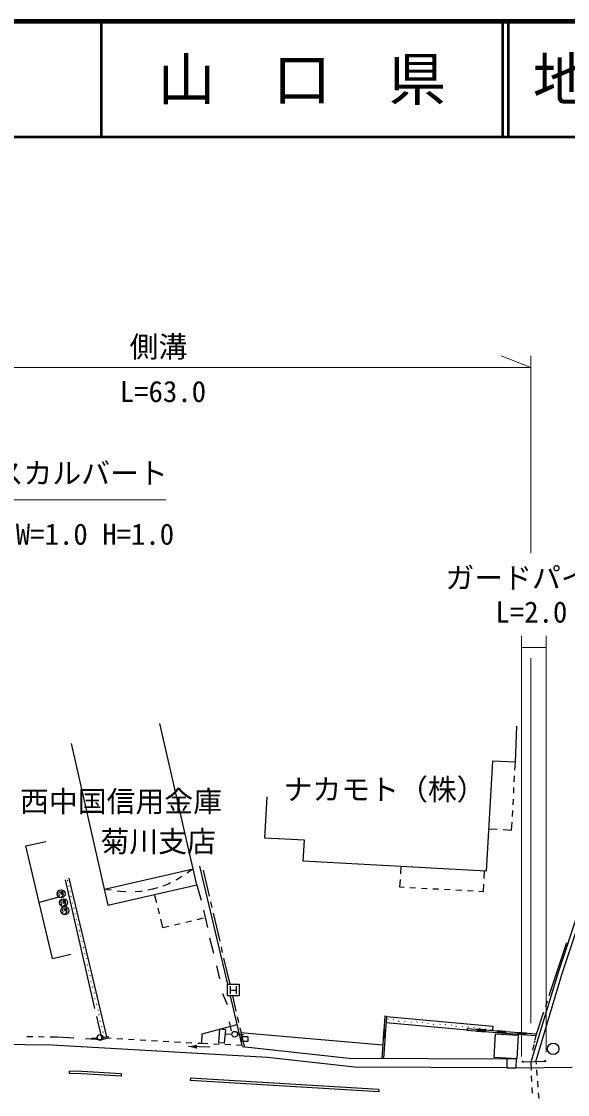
# Model space of a CAD drawing. Units: millimetres, scale not verified. Extents: x 40000 to 680000, y 20000 to 380000.
# Drawn here: x 326081 to 373392, y 287109 to 380000 of the extents above; entities that cross this region are included whole.
import ezdxf
from ezdxf.enums import TextEntityAlignment as Align

# ---------------------------------------------------------------- set-up
doc = ezdxf.new("R2010")
doc.units = ezdxf.units.MM
doc.header["$LTSCALE"] = 1000
for name, color, linetype, lineweight in [('M-BGD', 7, 'Continuous', 25), ('M-STR-HTXT', 7, 'Continuous', 13), ('M-TTL', 2, 'Continuous', 140), ('M-TTL-LINE', 7, 'Continuous', 50)]:
    doc.layers.add(name, color=color, linetype=linetype, lineweight=lineweight)
doc.layers.add('M-TTL-TXT', color=7, linetype='Continuous')
doc.styles.add('ＭＳ ゴシック', font='')
doc.styles.get('ＭＳ ゴシック').set_extended_font_data('MS Gothic')

msp = doc.modelspace()

# ---------------------------------------------------------------- hatches: boundary and pattern name
at = {"layer": 'M-BGD'}
msp.add_hatch(color=256, dxfattribs=at).paths.add_polyline_path([(341305, 291421), (340560, 291270), (341291, 291070)])

# ---------------------------------------------------------------- linework, layer by layer
for p, q in [((341267, 305266), (338078, 319239)), ((368874, 315872), (369002, 319011)), ((330389, 317484), (333578, 303511)), ((368835, 315184), (368874, 315872)), ((368779, 314185), (368807, 314685)), ((368724, 313187), (368751, 313686)), ((347173, 309313), (347370, 312888)), ((368668, 312189), (368696, 312688)), ((368612, 311190), (368640, 311689)), ((368545, 310003), (368584, 310691)), ((366563, 310123), (367305, 310078)), ((367804, 310048), (368545, 310003)), ((326471, 308625), (328186, 309023)), ((350592, 309125), (347173, 309313)), ((350493, 307324), (350592, 309125)), ((333265, 304884), (340954, 306639)), ((343948, 296652), (341524, 306887)), ((358942, 306859), (358907, 306224)), ((329864, 305697), (332419, 294567)), ((330054, 305616), (330089, 305652)), ((333494, 291989), (330214, 305832)), ((342378, 304274), (341851, 306540)), ((358880, 305725), (358845, 305091)), ((366159, 305822), (366191, 306460)), ((329292, 304683), (329406, 304622)), ((329582, 304696), (329483, 304486)), ((329483, 304696), (329693, 304696)), ((330179, 305161), (330214, 305197)), ((330273, 304678), (330308, 304713)), ((333578, 303511), (341267, 305266)), ((341258, 305310), (341650, 303941)), ((358845, 305091), (359228, 305069)), ((359728, 305041), (360227, 305013)), ((360726, 304986), (361225, 304958)), ((361724, 304930), (362224, 304902)), ((362723, 304874), (363222, 304846)), ((363721, 304818), (364221, 304790)), ((364720, 304762), (365219, 304734)), ((365718, 304707), (366102, 304685)), ((366102, 304685), (366134, 305323)), ((329329, 304192), (327604, 303745)), ((329253, 304545), (329345, 304483)), ((329315, 304260), (329399, 304437)), ((329452, 304599), (329728, 304599)), ((329463, 303771), (329555, 303710)), ((329483, 304486), (329728, 304483)), ((329502, 303910), (329616, 303848)), ((329662, 303825), (329938, 303825)), ((329792, 303923), (329693, 303713)), ((329693, 303923), (329903, 303923)), ((329852, 304327), (329827, 304320)), ((330379, 304232), (330414, 304268)), ((337592, 304446), (337768, 303733)), ((342605, 303300), (342492, 303787)), ((329525, 303487), (329609, 303664)), ((329569, 303086), (329661, 303025)), ((329607, 303225), (329722, 303163)), ((329630, 302802), (329714, 302979)), ((329693, 303713), (329938, 303710)), ((329768, 303140), (330043, 303140)), ((329898, 303238), (329799, 303028)), ((329799, 303238), (330009, 303238)), ((329799, 303028), (330043, 303025)), ((330502, 303670), (330538, 303705)), ((330629, 303245), (330664, 303281)), ((337887, 303248), (338007, 302762)), ((341842, 303081), (342201, 301556)), ((330722, 302733), (330757, 302768)), ((330817, 302231), (330852, 302266)), ((338127, 302277), (338303, 301564)), ((339349, 301808), (339836, 301921)), ((340323, 302035), (340810, 302148)), ((341297, 302262), (341857, 302392)), ((343286, 300378), (342719, 302813)), ((330969, 301798), (331005, 301833)), ((331124, 301279), (331159, 301314)), ((338303, 301564), (338862, 301695)), ((331157, 300813), (331192, 300848)), ((331321, 300329), (331356, 300364)), ((342385, 300671), (342716, 299361)), ((373312, 300237), (372445, 297651)), ((328776, 298879), (330355, 299259)), ((331467, 299804), (331502, 299839)), ((331560, 299298), (331595, 299333)), ((343512, 299405), (343399, 299892)), ((331693, 298884), (331728, 298920)), ((331807, 298322), (331842, 298358)), ((342967, 298254), (343245, 297115)), ((344153, 296652), (343626, 298918)), ((331848, 297852), (331883, 297888)), ((332025, 297399), (332061, 297434)), ((372445, 297651), (371784, 295654)), ((332092, 296859), (332127, 296894)), ((332250, 296392), (332286, 296428)), ((343943, 296652), (344943, 296652)), ((343943, 295652), (343943, 296652)), ((344154, 296489), (344154, 295815)), ((344718, 295813), (344718, 296489)), ((344943, 296652), (344943, 295652)), ((332383, 295897), (332418, 295933)), ((332438, 295399), (332473, 295434)), ((343495, 295849), (343914, 294899)), ((344943, 295652), (343943, 295652)), ((344154, 296152), (344718, 296151)), ((344694, 294331), (344386, 295652)), ((332594, 294919), (332629, 294954)), ((371627, 295179), (371470, 294704)), ((332579, 293868), (333037, 291874)), ((332721, 294421), (332757, 294456)), ((332800, 294016), (332835, 294051)), ((344920, 293357), (344807, 293844)), ((357564, 293879), (357309, 290268)), ((357714, 293868), (357459, 290258)), ((357714, 293868), (357564, 293879)), ((357714, 293868), (366910, 293023)), ((357824, 293591), (357860, 293626)), ((358281, 293564), (358316, 293600)), ((371313, 294230), (370651, 292232)), ((332901, 293431), (332936, 293466)), ((333016, 292964), (333051, 293000)), ((344068, 293396), (344255, 292634)), ((345409, 291259), (345034, 292870)), ((357515, 292754), (357462, 292006)), ((357545, 292752), (357492, 292004)), ((357575, 292750), (357522, 292002)), ((357604, 292748), (357552, 292000)), ((357677, 293343), (364681, 292699)), ((358760, 293442), (358795, 293477)), ((359298, 293424), (359334, 293460)), ((359829, 293368), (359865, 293404)), ((360336, 293374), (360371, 293409)), ((360831, 293332), (360866, 293368)), ((361289, 293266), (361324, 293301)), ((361776, 293182), (361812, 293217)), ((362317, 293179), (362352, 293215)), ((362822, 293154), (362858, 293189)), ((363312, 293102), (363348, 293137)), ((363733, 293013), (363768, 293048)), ((364260, 292977), (364296, 293012)), ((364679, 292674), (370650, 292208)), ((364691, 292824), (364681, 292699)), ((364691, 292824), (370661, 292357)), ((364763, 292923), (364798, 292958)), ((365269, 292899), (365304, 292934)), ((365548, 292636), (366296, 292578)), ((365550, 292666), (366298, 292608)), ((365553, 292696), (366300, 292638)), ((365555, 292726), (366303, 292667)), ((365777, 292812), (365813, 292848)), ((366270, 292773), (366306, 292808)), ((366736, 292718), (366771, 292754)), ((366910, 293023), (366876, 292653)), ((306152, 291739), (328748, 291405)), ((326557, 292134), (327057, 292126)), ((327557, 292119), (328057, 292111)), ((328557, 292103), (329206, 292092)), ((329206, 292092), (330622, 292012)), ((331621, 291955), (333037, 291874)), ((332145, 291977), (332643, 292026)), ((333037, 291874), (333494, 291989)), ((333140, 292075), (333638, 292124)), ((333145, 292512), (333181, 292547)), ((333255, 292009), (333290, 292044)), ((333860, 291968), (333494, 291989)), ((334858, 291911), (334359, 291940)), ((335857, 291854), (335358, 291883)), ((336855, 291797), (336356, 291826)), ((337854, 291740), (337354, 291769)), ((338852, 291683), (338353, 291712)), ((343809, 292354), (344309, 292334)), ((344809, 292315), (345308, 292295)), ((345050, 292489), (357390, 291421)), ((367293, 292500), (368040, 292441)), ((367295, 292530), (368043, 292471)), ((367297, 292560), (368045, 292501)), ((367300, 292590), (368048, 292531)), ((369037, 292364), (369785, 292305)), ((369040, 292393), (369788, 292335)), ((369042, 292423), (369790, 292365)), ((369044, 292453), (369792, 292395)), ((370543, 291761), (370504, 291589)), ((370651, 292232), (370566, 291858)), ((328748, 291405), (347388, 290341)), ((339850, 291626), (339351, 291655)), ((340849, 291569), (340349, 291598)), ((342407, 291203), (340560, 291270)), ((341713, 291520), (341348, 291541)), ((342216, 291496), (341713, 291520)), ((343215, 291450), (342716, 291473)), ((344214, 291404), (343715, 291427)), ((345217, 291358), (344714, 291381)), ((345212, 291281), (354467, 290264)), ((370467, 291429), (370359, 290954)), ((347388, 290341), (354934, 289512)), ((354467, 290264), (368126, 290196)), ((368126, 290226), (368123, 289426)), ((368126, 290226), (368926, 290222)), ((368926, 290222), (368922, 289422)), ((369475, 289953), (371493, 289999)), ((370196, 289905), (370228, 289223)), ((370650, 290015), (370670, 289752)), ((330247, 288920), (330250, 289120)), ((331306, 288904), (330247, 288920)), ((331314, 289104), (330250, 289120)), ((334719, 288696), (331306, 288904)), ((334731, 288896), (331314, 289104)), ((334731, 288896), (334719, 288696)), ((354934, 289512), (368123, 289446)), ((368123, 289426), (368922, 289422)), ((368922, 289422), (373793, 289490)), ((370707, 289253), (370744, 288755)), ((340720, 288531), (340707, 288332)), ((357037, 287338), (340707, 288332)), ((357049, 287538), (340720, 288531)), ((370250, 288724), (370273, 288224)), ((370781, 288256), (370818, 287758)), ((357049, 287538), (357037, 287338)), ((370296, 287725), (370319, 287226)), ((370856, 287259), (370893, 286760))]:
    msp.add_line(p, q, dxfattribs=at)
for points in [[(379696, 319088), (372590, 297677), (370196, 289905)], [(380041, 318883), (372861, 297462), (370650, 290015)], [(368874, 315872), (366884, 315954), (366339, 306452), (350493, 307324)], [(328776, 298879), (327604, 303745), (326471, 308625)], [(340954, 306639), (340467, 306302), (340442, 306285)], [(339978, 305977), (339626, 305757), (339460, 305664)], [(333858, 304798), (333569, 304839), (333265, 304884)], [(335134, 304653), (335086, 304655), (334622, 304698), (334386, 304728)], [(336555, 304707), (336425, 304687), (335971, 304645), (335928, 304645)], [(337856, 304995), (337438, 304881), (337043, 304793)], [(339002, 305425), (338837, 305345), (338416, 305175), (338321, 305143)], [(345217, 291358), (344769, 293186), (344185, 295652)], [(341713, 291520), (341729, 292360), (344769, 293186)]]:
    msp.add_lwpolyline(points, dxfattribs=at)
for points in [[(343657, 291557), (343177, 291597), (343277, 292790), (343757, 292750)], [(357634, 292746), (357485, 292756), (357432, 292008), (357582, 291998)], [(365557, 292756), (365546, 292606), (366293, 292548), (366305, 292697)], [(367302, 292620), (367290, 292470), (368038, 292412), (368050, 292561)], [(345730, 292116), (345130, 292116), (345130, 291716), (345730, 291716)], [(367152, 292372), (369113, 292252), (368987, 290197), (367025, 290318)], [(369047, 292483), (369035, 292334), (369783, 292275), (369795, 292425)]]:
    msp.add_lwpolyline(points, close=True, dxfattribs=at)
for centre, radius in [((329518, 304486), 350), ((329728, 303713), 350), ((329834, 303028), 350), ((332892, 292050), 250), ((344559, 292325), 250), ((372145, 291066), 500), ((369525, 289953), 50), ((371433, 289998), 50)]:
    msp.add_circle(centre, radius, dxfattribs=at)
for centre in [(329449, 304507), (329659, 303734), (329764, 303049)]:
    msp.add_arc(centre, 280, 284.96248, 355.0325, dxfattribs=at)
at = {"layer": 'M-STR-HTXT'}
for p, q in [((370214, 350053), (367653, 351057)), ((370214, 333975), (370214, 351053)), ((305620, 350053), (370214, 350053)), ((316043, 338599), (338582, 338602)), ((369412, 290409), (369412, 326804)), ((371550, 290786), (371550, 326804)), ((369412, 325804), (371550, 325804)), ((370214, 293279), (370214, 324885))]:
    msp.add_line(p, q, dxfattribs=at)
at = {"layer": 'M-TTL'}
msp.add_line((680000, 380000), (40000, 380000), dxfattribs=at)
at = {"layer": 'M-TTL-LINE'}
for p, q in [((333000, 380000), (333000, 370000)), ((367750, 380000), (367750, 370000)), ((368250, 380000), (368250, 370000)), ((40000, 370000), (680000, 370000))]:
    msp.add_line(p, q, dxfattribs=at)

# ---------------------------------------------------------------- texts
at = {"layer": 'M-BGD', "style": 'ＭＳ ゴシック'}
msp.add_text('ナカモト（株）', height=1833, dxfattribs=at).set_placement((366290, 312057), align=Align.BOTTOM_RIGHT)
for s, p in [('西中国信用金庫', (334709, 312486)), ('菊川支店', (337928, 309018))]:
    msp.add_text(s, height=1833, dxfattribs=at).set_placement(p, align=Align.MIDDLE_CENTER)
at = {"layer": 'M-STR-HTXT', "style": 'ＭＳ ゴシック'}
for s, p in [('側溝', (337947, 350377)), ('L=63.0', (338337, 346503)), ('ボックスカルバート', (327504, 339427)), ('L=13.5 W=1.0 H=1.0', (328085, 334154)), ('ガードパイプ', (370311, 330378))]:
    msp.add_text(s, height=1833, dxfattribs=at).set_placement(p, align=Align.BOTTOM_CENTER)
msp.add_text('L=2.0', height=1833, dxfattribs=at).set_placement((373373, 327412), align=Align.BOTTOM_RIGHT)
at = {"layer": 'M-TTL-TXT', "style": 'ＭＳ ゴシック'}
msp.add_text('山\u3000口\u3000県', height=3666, dxfattribs=at).set_placement((350375, 375000), align=Align.MIDDLE_CENTER)
msp.add_text('地 名', height=3666, dxfattribs=at).set_placement((370380, 375000), align=Align.MIDDLE_LEFT)

doc.saveas('drawing.dxf')
